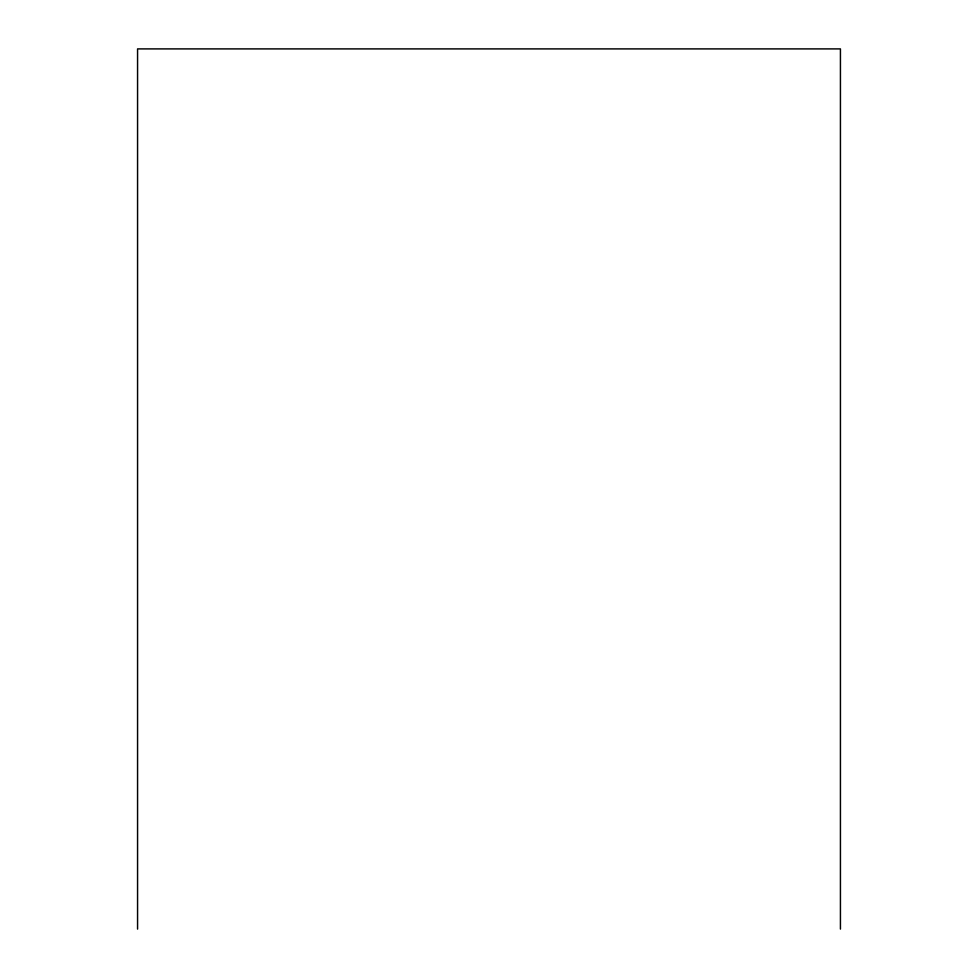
<?xml version="1.0" encoding="UTF-8"?>
<svg xmlns="http://www.w3.org/2000/svg" width="978" height="978" viewBox="0 0 978 978"><rect width="100%" height="100%" fill="white"/><g stroke="black" fill="none" stroke-linecap="round" stroke-linejoin="round"><path stroke-width="1.47" d="M840.432 929.1L840.432 48.9L137.568 48.9L137.568 929.1"/></g></svg>
